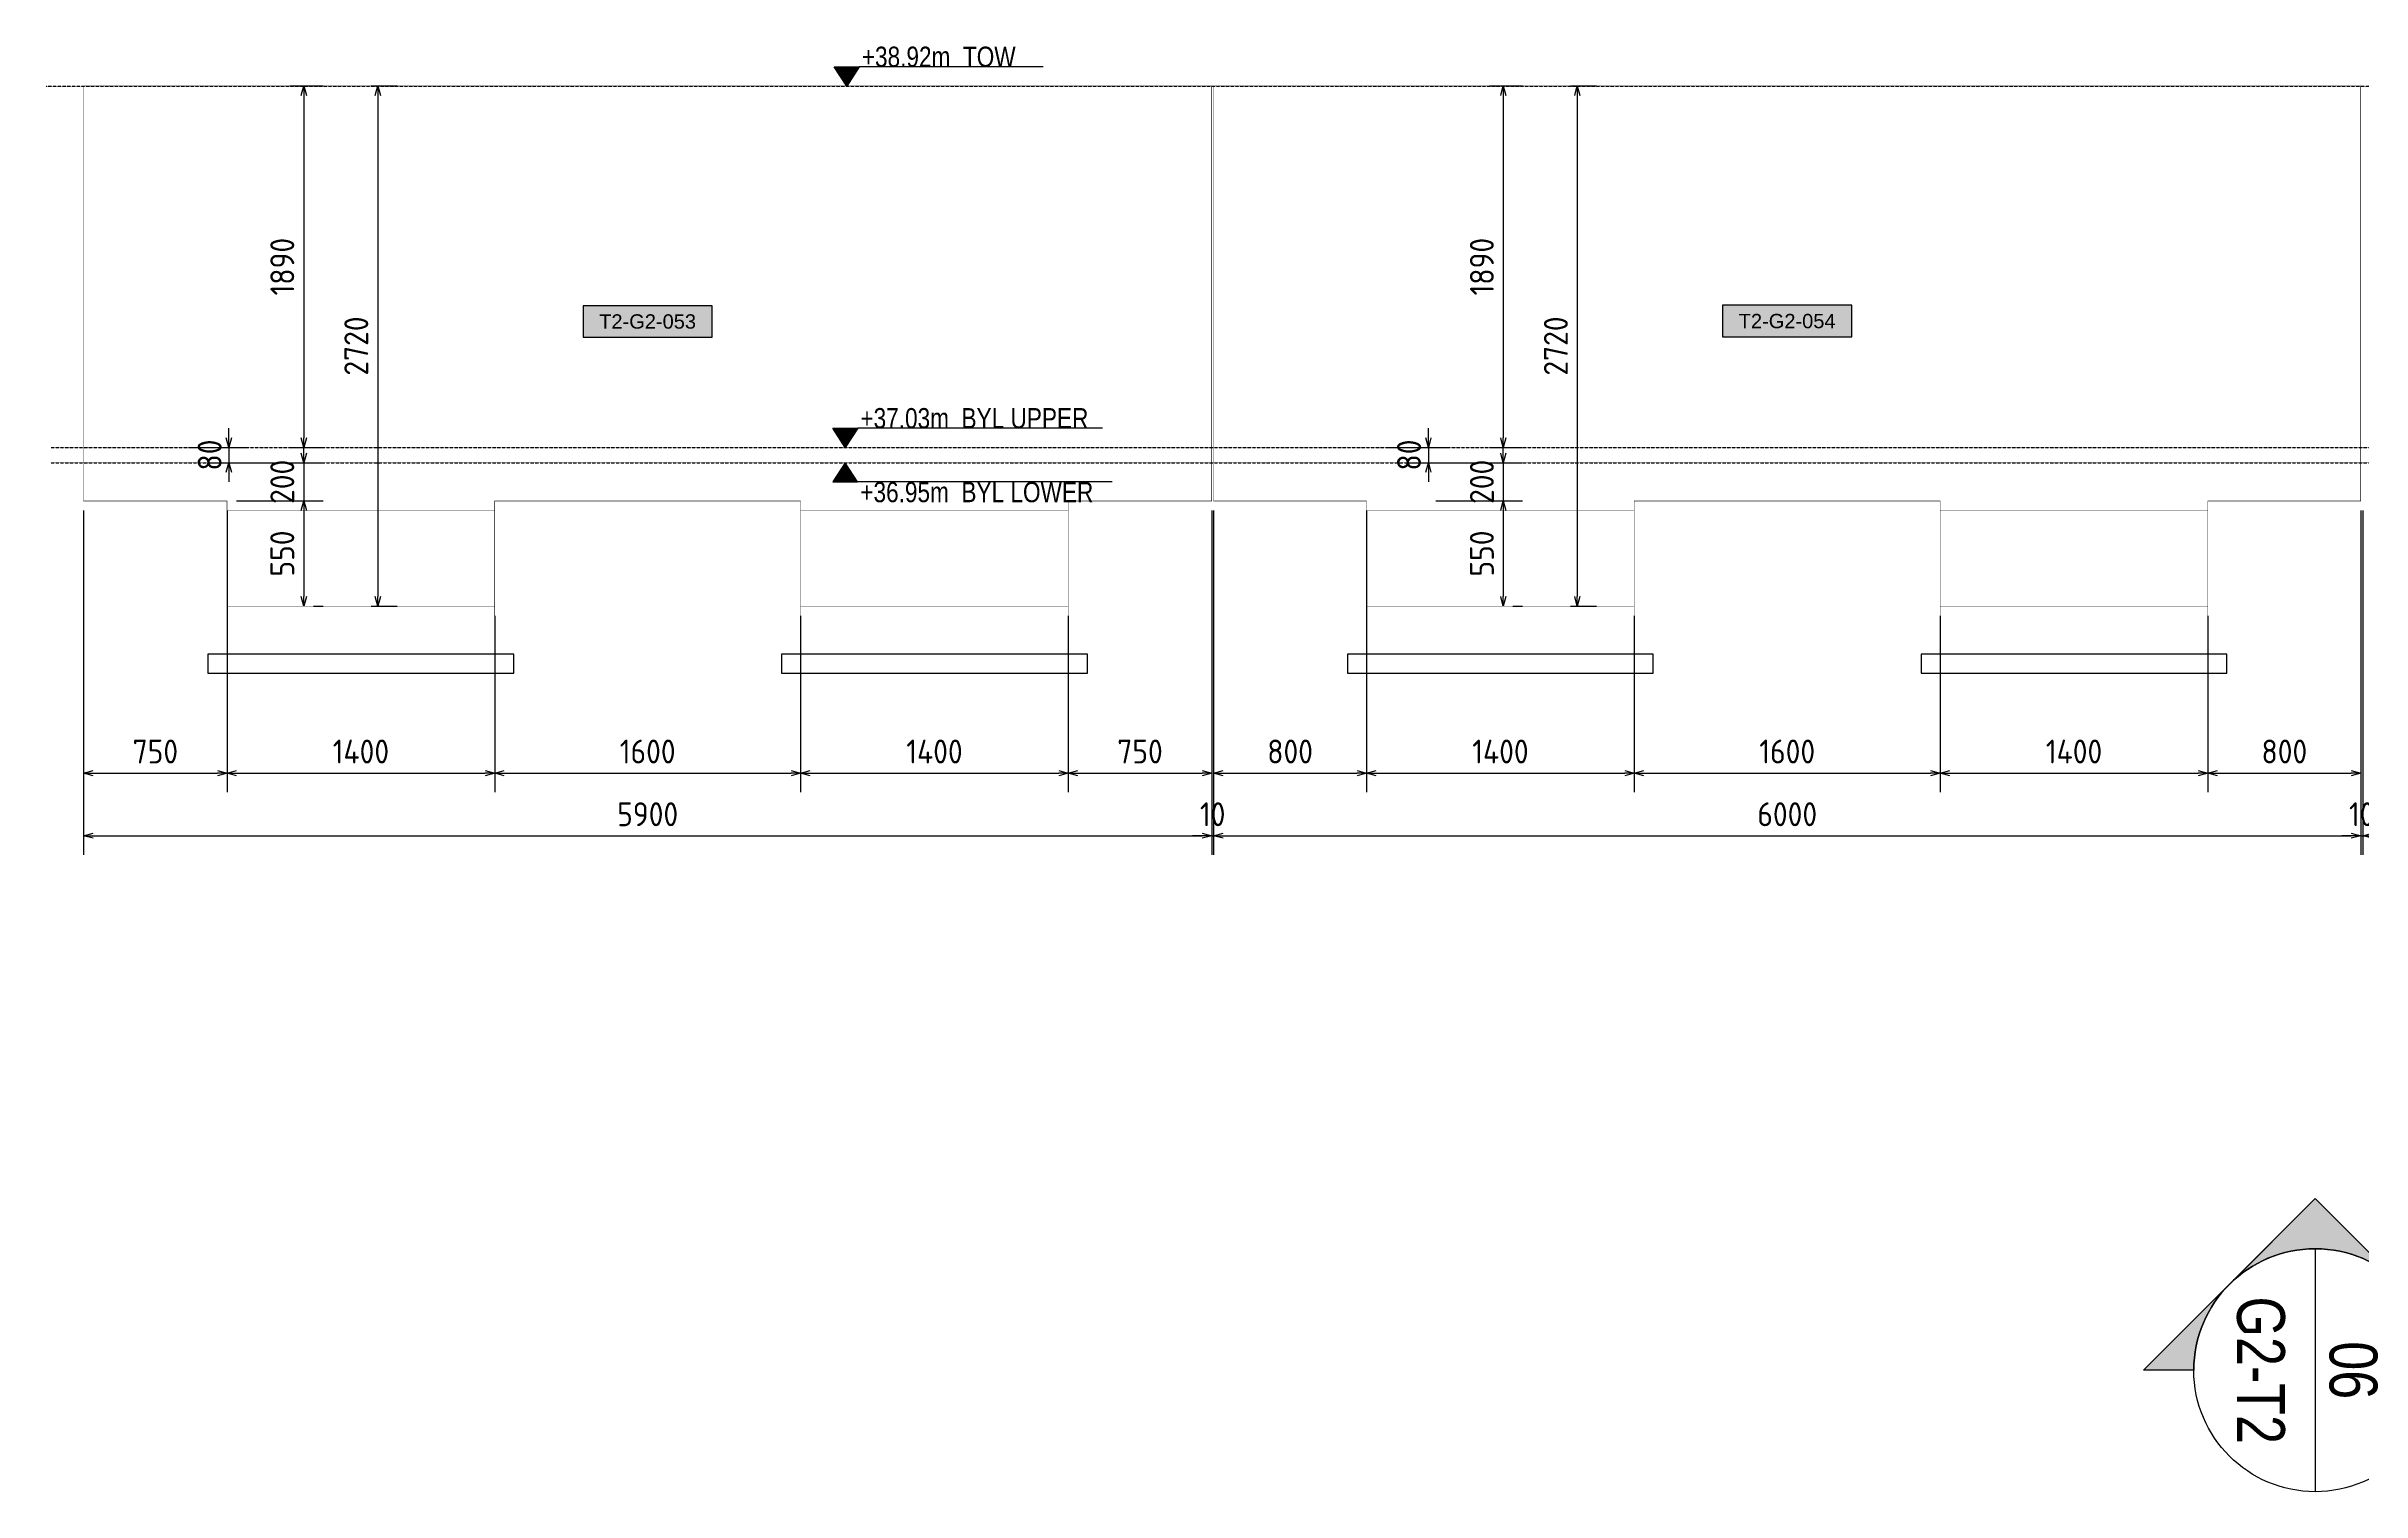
# Model space of a CAD drawing. Header units: centimetres. Extents: x -6122352 to 6876996, y -1694241 to 2592194.
# Drawn here: x 3305198 to 3317308, y 695587 to 703144 of the extents above; entities that cross this region are included whole.
import ezdxf
from ezdxf.enums import TextEntityAlignment as Align

# ---------------------------------------------------------------- set-up
doc = ezdxf.new("R2010")
doc.units = ezdxf.units.CM
doc.header["$MEASUREMENT"] = 0
doc.header["$PDMODE"] = 66
doc.header["$PDSIZE"] = 100
for name, pattern in [('CENTER', [2, 1.25, -0.25, 0.25, -0.25]), ('DASHED2', [0.375, 0.25, -0.125]), ('HIDDEN', [0.375, 0.25, -0.125])]:
    doc.linetypes.add(name, pattern=pattern)
doc.layers.get('Defpoints').update_dxf_attribs({"color": 255, "linetype": 'CENTER'})
for name, color, linetype in [('00-MI-DIM', 7, 'Continuous'), ('@MI-TYPE-01', 30, 'Continuous'), ('@MI-TYPE-02', 6, 'Continuous'), ('JML-Dimension', 1, 'Continuous'), ('PANEL-TAGS', 7, 'Continuous'), ('SECTION', 130, 'Continuous')]:
    doc.layers.add(name, color=color, linetype=linetype)
doc.styles.add('Arial Narrow', font='ARIALN.TTF', dxfattribs={"width": 0.95, "height": 500})
doc.styles.add('PANELTAG_STYLE', font='arial.ttf')
doc.styles.add('Schueco-BEMSTIL', font='isocpeur.ttf', dxfattribs={"width": 0.9})
doc.styles.add('txt-Pisa-std', font='arial.ttf', dxfattribs={"width": 0.8})
doc.dimstyles.new('MI- JWC-TXT-2.5 MM', dxfattribs={"dimscale": 1.5, "dimtxt": 2.5, "dimasz": 1, "dimexe": 2, "dimexo": 1, "dimgap": 1, "dimtad": 1, "dimdec": 0, "dimdsep": 46, "dimtxsty": 'Schueco-BEMSTIL', "dimblk": 'OPEN30', "dimcen": 0, "dimdle": 2, "dimclrd": 140, "dimclre": 8, "dimclrt": 40, "dimadec": 0, "dimazin": 2, "dimtfac": 1, "dimtdec": 0, "dimtix": 1, "dimtmove": 2, "dimatfit": 3, "dimldrblk": 'OPEN', "dimfxl": 2, "dimlwd": -1, "dimlwe": -1, "dimarcsym": 0})

# ---------------------------------------------------------------- blocks, each defined once
blk = doc.blocks.new('*U1142')
at = {"layer": 'JML-Dimension'}
h = blk.add_hatch(color=10, dxfattribs=at)
h.dxf.hatch_style = 1
h.paths.add_polyline_path([(0, 0), (-1.54, 2.37), (1.54, 2.37)])
blk.add_line((24.31, 2.37), (1.54, 2.37), dxfattribs=at)
blk.add_lwpolyline([(0, 0), (-1.54, 2.37), (1.54, 2.37), (0, 0)], dxfattribs=at)
at = {"color": 5, "style": 'txt-Pisa-std', "width": 0.8}
blk.add_attdef('+0.0', text='', height=2.5, dxfattribs=at).set_placement((1.87, 2.37), align=Align.BOTTOM_LEFT)
blk = doc.blocks.new('*U1445')
at = {"layer": 'JML-Dimension'}
h = blk.add_hatch(color=10, dxfattribs=at)
h.dxf.hatch_style = 1
h.paths.add_polyline_path([(0, 0), (-1.54, 2.37), (1.54, 2.37)])
blk.add_line((31.81, 2.37), (1.54, 2.37), dxfattribs=at)
blk.add_lwpolyline([(0, 0), (-1.54, 2.37), (1.54, 2.37), (0, 0)], dxfattribs=at)
at = {"color": 5, "style": 'txt-Pisa-std', "width": 0.8}
blk.add_attdef('+0.0', text='', height=2.5, dxfattribs=at).set_placement((1.87, 2.37), align=Align.BOTTOM_LEFT)
blk = doc.blocks.new('*U1446')
at = {"layer": 'JML-Dimension'}
h = blk.add_hatch(color=10, dxfattribs=at)
h.dxf.hatch_style = 1
h.paths.add_polyline_path([(0, 0), (-1.54, 2.37), (1.54, 2.37)])
blk.add_line((33.03, 2.37), (1.54, 2.37), dxfattribs=at)
blk.add_lwpolyline([(0, 0), (-1.54, 2.37), (1.54, 2.37), (0, 0)], dxfattribs=at)
at = {"color": 5, "style": 'txt-Pisa-std', "width": 0.8}
blk.add_attdef('+0.0', text='', height=2.5, dxfattribs=at).set_placement((1.87, 2.37), align=Align.BOTTOM_LEFT)
blk = doc.blocks.new('_Open30')
at = {"color": 0, "linetype": 'ByBlock', "lineweight": -2}
for p, q in [((-1, 0.27), (0, 0)), ((0, 0), (-1, -0.27)), ((0, 0), (-1, 0))]:
    blk.add_line(p, q, dxfattribs=at)
blk = doc.blocks.new('*D2057')
at = {"layer": '@MI-TYPE-01', "color": 8, "transparency": 16777216}
for p, q in [((3306897, 702937), (3307032, 702937)), ((3306897, 700217), (3307032, 700217))]:
    blk.add_line(p, q, dxfattribs=at)
at = {"layer": '@MI-TYPE-01', "color": 140, "transparency": 16777216}
blk.add_line((3306932, 702887), (3306932, 700267), dxfattribs=at)
at = {"layer": 'Defpoints', "color": 0, "transparency": 16777216}
for p in [(3306847, 702937), (3306847, 700217), (3306932, 700217)]:
    blk.add_point(p, dxfattribs=at)
at = {"layer": '@MI-TYPE-01', "color": 140, "transparency": 16777216, "xscale": 50, "yscale": 50, "zscale": 50}
for p, rotation in [((3306932, 702937), 90), ((3306932, 700217), 270)]:
    blk.add_blockref('_Open30', p, dxfattribs=dict(at, rotation=rotation))
at = {"layer": '@MI-TYPE-01', "color": 40, "transparency": 16777216, "insert": (3306819, 701577), "char_height": 125, "attachment_point": 5, "rotation": 90, "style": 'Schueco-BEMSTIL'}
blk.add_mtext('2720', dxfattribs=at)
blk = doc.blocks.new('_Open')
at = {"color": 0, "linetype": 'ByBlock', "lineweight": -2}
for p, q in [((-1, 0.2), (0, 0)), ((-1, -0.2), (0, 0)), ((0, 0), (-1, 0))]:
    blk.add_line(p, q, dxfattribs=at)
blk = doc.blocks.new('*D2058')
at = {"layer": '@MI-TYPE-01', "color": 8, "transparency": 16777216}
for p, q in [((3306471, 702937), (3306645, 702937)), ((3306471, 701047), (3306645, 701047))]:
    blk.add_line(p, q, dxfattribs=at)
at = {"layer": '@MI-TYPE-01', "color": 140, "transparency": 16777216}
blk.add_line((3306545, 702887), (3306545, 701097), dxfattribs=at)
at = {"layer": 'Defpoints', "color": 0, "transparency": 16777216}
for p in [(3306421, 702937), (3306421, 701047), (3306545, 701047)]:
    blk.add_point(p, dxfattribs=at)
at = {"layer": '@MI-TYPE-01', "color": 140, "transparency": 16777216, "xscale": 50, "yscale": 50, "zscale": 50}
for p, rotation in [((3306545, 702937), 90), ((3306545, 701047), 270)]:
    blk.add_blockref('_Open30', p, dxfattribs=dict(at, rotation=rotation))
at = {"layer": '@MI-TYPE-01', "color": 40, "transparency": 16777216, "insert": (3306432, 701992), "char_height": 125, "attachment_point": 5, "rotation": 90, "style": 'Schueco-BEMSTIL'}
blk.add_mtext('1890', dxfattribs=at)
blk = doc.blocks.new('*D2059')
at = {"layer": '@MI-TYPE-01', "color": 8, "transparency": 16777216}
for p, q in [((3305941, 701047), (3306252, 701047)), ((3306044, 700967), (3306252, 700967))]:
    blk.add_line(p, q, dxfattribs=at)
at = {"layer": '@MI-TYPE-01', "color": 140, "transparency": 16777216}
for p, q in [((3306152, 701097), (3306152, 701147)), ((3306152, 701047), (3306152, 700967)), ((3306152, 700917), (3306152, 700867))]:
    blk.add_line(p, q, dxfattribs=at)
at = {"layer": 'Defpoints', "color": 0, "transparency": 16777216}
for p in [(3305891, 701047), (3305994, 700967), (3306152, 700967)]:
    blk.add_point(p, dxfattribs=at)
at = {"layer": '@MI-TYPE-01', "color": 140, "transparency": 16777216, "xscale": 50, "yscale": 50, "zscale": 50}
for p, rotation in [((3306152, 701047), 270), ((3306152, 700967), 90)]:
    blk.add_blockref('_Open30', p, dxfattribs=dict(at, rotation=rotation))
at = {"layer": '@MI-TYPE-01', "color": 40, "transparency": 16777216, "insert": (3306052, 701007), "char_height": 125, "attachment_point": 5, "rotation": 90, "style": 'Schueco-BEMSTIL'}
blk.add_mtext('80', dxfattribs=at)
blk = doc.blocks.new('*D2055')
at = {"layer": '@MI-TYPE-01', "color": 140, "transparency": 16777216}
for p, q in [((3306545, 701017), (3306545, 701067)), ((3306545, 700967), (3306545, 700767)), ((3306545, 700717), (3306545, 700667))]:
    blk.add_line(p, q, dxfattribs=at)
at = {"layer": '@MI-TYPE-01', "color": 8, "transparency": 16777216}
for p, q in [((3306044, 700967), (3306645, 700967)), ((3306193, 700767), (3306645, 700767))]:
    blk.add_line(p, q, dxfattribs=at)
at = {"layer": 'Defpoints', "color": 0, "transparency": 16777216}
for p in [(3305994, 700967), (3306143, 700767), (3306545, 700767)]:
    blk.add_point(p, dxfattribs=at)
at = {"layer": '@MI-TYPE-01', "color": 140, "transparency": 16777216, "xscale": 50, "yscale": 50, "zscale": 50}
for p, rotation in [((3306545, 700967), 270), ((3306545, 700767), 90)]:
    blk.add_blockref('_Open30', p, dxfattribs=dict(at, rotation=rotation))
at = {"layer": '@MI-TYPE-01', "color": 40, "transparency": 16777216, "insert": (3306432, 700867), "char_height": 125, "attachment_point": 5, "rotation": 90, "style": 'Schueco-BEMSTIL'}
blk.add_mtext('200', dxfattribs=at)
blk = doc.blocks.new('*D2056')
at = {"layer": '@MI-TYPE-01', "color": 8, "transparency": 16777216}
for p, q in [((3306193, 700767), (3306645, 700767)), ((3306595, 700217), (3306645, 700217))]:
    blk.add_line(p, q, dxfattribs=at)
at = {"layer": '@MI-TYPE-01', "color": 140, "transparency": 16777216}
blk.add_line((3306545, 700717), (3306545, 700267), dxfattribs=at)
at = {"layer": 'Defpoints', "color": 0, "transparency": 16777216}
for p in [(3306143, 700767), (3306545, 700217), (3306545, 700217)]:
    blk.add_point(p, dxfattribs=at)
at = {"layer": '@MI-TYPE-01', "color": 140, "transparency": 16777216, "xscale": 50, "yscale": 50, "zscale": 50}
for p, rotation in [((3306545, 700767), 90), ((3306545, 700217), 270)]:
    blk.add_blockref('_Open30', p, dxfattribs=dict(at, rotation=rotation))
at = {"layer": '@MI-TYPE-01', "color": 40, "transparency": 16777216, "insert": (3306432, 700492), "char_height": 125, "attachment_point": 5, "rotation": 90, "style": 'Schueco-BEMSTIL'}
blk.add_mtext('550', dxfattribs=at)
blk = doc.blocks.new('*D2066')
at = {"layer": '@MI-TYPE-01', "color": 8, "transparency": 16777216}
for p, q in [((3305393, 700717), (3305393, 699244)), ((3306143, 700717), (3306143, 699244))]:
    blk.add_line(p, q, dxfattribs=at)
at = {"layer": '@MI-TYPE-01', "color": 140, "transparency": 16777216}
blk.add_line((3305443, 699344), (3306093, 699344), dxfattribs=at)
at = {"layer": 'Defpoints', "color": 0, "transparency": 16777216}
for p in [(3305393, 700767), (3306143, 700767), (3306143, 699344)]:
    blk.add_point(p, dxfattribs=at)
at = {"layer": '@MI-TYPE-01', "color": 140, "transparency": 16777216, "xscale": 50, "yscale": 50, "zscale": 50, "rotation": 180}
blk.add_blockref('_Open30', (3305393, 699344), dxfattribs=at)
at = {"layer": '@MI-TYPE-01', "color": 140, "transparency": 16777216, "xscale": 50, "yscale": 50, "zscale": 50}
blk.add_blockref('_Open30', (3306143, 699344), dxfattribs=at)
at = {"layer": '@MI-TYPE-01', "color": 40, "transparency": 16777216, "insert": (3305768, 699457), "char_height": 125, "attachment_point": 5, "style": 'Schueco-BEMSTIL'}
blk.add_mtext('750', dxfattribs=at)
blk = doc.blocks.new('*D2067')
at = {"layer": '@MI-TYPE-01', "color": 8, "transparency": 16777216}
for p, q in [((3306143, 700717), (3306143, 699244)), ((3307543, 700167), (3307543, 699244))]:
    blk.add_line(p, q, dxfattribs=at)
at = {"layer": '@MI-TYPE-01', "color": 140, "transparency": 16777216}
blk.add_line((3306193, 699344), (3307493, 699344), dxfattribs=at)
at = {"layer": 'Defpoints', "color": 0, "transparency": 16777216}
for p in [(3306143, 700767), (3307543, 700217), (3307543, 699344)]:
    blk.add_point(p, dxfattribs=at)
at = {"layer": '@MI-TYPE-01', "color": 140, "transparency": 16777216, "xscale": 50, "yscale": 50, "zscale": 50, "rotation": 180}
blk.add_blockref('_Open30', (3306143, 699344), dxfattribs=at)
at = {"layer": '@MI-TYPE-01', "color": 140, "transparency": 16777216, "xscale": 50, "yscale": 50, "zscale": 50}
blk.add_blockref('_Open30', (3307543, 699344), dxfattribs=at)
at = {"layer": '@MI-TYPE-01', "color": 40, "transparency": 16777216, "insert": (3306843, 699457), "char_height": 125, "attachment_point": 5, "style": 'Schueco-BEMSTIL'}
blk.add_mtext('1400', dxfattribs=at)
blk = doc.blocks.new('*D2068')
at = {"layer": '@MI-TYPE-01', "color": 8, "transparency": 16777216}
for p, q in [((3307543, 700167), (3307543, 699244)), ((3309143, 700167), (3309143, 699244))]:
    blk.add_line(p, q, dxfattribs=at)
at = {"layer": '@MI-TYPE-01', "color": 140, "transparency": 16777216}
blk.add_line((3307593, 699344), (3309093, 699344), dxfattribs=at)
at = {"layer": 'Defpoints', "color": 0, "transparency": 16777216}
for p in [(3307543, 700217), (3309143, 700217), (3309143, 699344)]:
    blk.add_point(p, dxfattribs=at)
at = {"layer": '@MI-TYPE-01', "color": 140, "transparency": 16777216, "xscale": 50, "yscale": 50, "zscale": 50, "rotation": 180}
blk.add_blockref('_Open30', (3307543, 699344), dxfattribs=at)
at = {"layer": '@MI-TYPE-01', "color": 140, "transparency": 16777216, "xscale": 50, "yscale": 50, "zscale": 50}
blk.add_blockref('_Open30', (3309143, 699344), dxfattribs=at)
at = {"layer": '@MI-TYPE-01', "color": 40, "transparency": 16777216, "insert": (3308343, 699457), "char_height": 125, "attachment_point": 5, "style": 'Schueco-BEMSTIL'}
blk.add_mtext('1600', dxfattribs=at)
blk = doc.blocks.new('*D2069')
at = {"layer": '@MI-TYPE-01', "color": 8, "transparency": 16777216}
for p, q in [((3309143, 700167), (3309143, 699244)), ((3310543, 700167), (3310543, 699244))]:
    blk.add_line(p, q, dxfattribs=at)
at = {"layer": '@MI-TYPE-01', "color": 140, "transparency": 16777216}
blk.add_line((3309193, 699344), (3310493, 699344), dxfattribs=at)
at = {"layer": 'Defpoints', "color": 0, "transparency": 16777216}
for p in [(3309143, 700217), (3310543, 700217), (3310543, 699344)]:
    blk.add_point(p, dxfattribs=at)
at = {"layer": '@MI-TYPE-01', "color": 140, "transparency": 16777216, "xscale": 50, "yscale": 50, "zscale": 50, "rotation": 180}
blk.add_blockref('_Open30', (3309143, 699344), dxfattribs=at)
at = {"layer": '@MI-TYPE-01', "color": 140, "transparency": 16777216, "xscale": 50, "yscale": 50, "zscale": 50}
blk.add_blockref('_Open30', (3310543, 699344), dxfattribs=at)
at = {"layer": '@MI-TYPE-01', "color": 40, "transparency": 16777216, "insert": (3309843, 699457), "char_height": 125, "attachment_point": 5, "style": 'Schueco-BEMSTIL'}
blk.add_mtext('1400', dxfattribs=at)
blk = doc.blocks.new('*D2070')
at = {"layer": '@MI-TYPE-01', "color": 8, "transparency": 16777216}
for p, q in [((3311293, 700717), (3311293, 699244)), ((3310543, 700167), (3310543, 699244))]:
    blk.add_line(p, q, dxfattribs=at)
at = {"layer": '@MI-TYPE-01', "color": 140, "transparency": 16777216}
blk.add_line((3310593, 699344), (3311243, 699344), dxfattribs=at)
at = {"layer": 'Defpoints', "color": 0, "transparency": 16777216}
for p in [(3311293, 700767), (3310543, 700217), (3311293, 699344)]:
    blk.add_point(p, dxfattribs=at)
at = {"layer": '@MI-TYPE-01', "color": 140, "transparency": 16777216, "xscale": 50, "yscale": 50, "zscale": 50, "rotation": 180}
blk.add_blockref('_Open30', (3310543, 699344), dxfattribs=at)
at = {"layer": '@MI-TYPE-01', "color": 140, "transparency": 16777216, "xscale": 50, "yscale": 50, "zscale": 50}
blk.add_blockref('_Open30', (3311293, 699344), dxfattribs=at)
at = {"layer": '@MI-TYPE-01', "color": 40, "transparency": 16777216, "insert": (3310918, 699457), "char_height": 125, "attachment_point": 5, "style": 'Schueco-BEMSTIL'}
blk.add_mtext('750', dxfattribs=at)
blk = doc.blocks.new('*D2065')
at = {"layer": '@MI-TYPE-01', "color": 8, "transparency": 16777216}
for p, q in [((3305393, 700717), (3305393, 698917)), ((3311293, 700717), (3311293, 698917))]:
    blk.add_line(p, q, dxfattribs=at)
at = {"layer": '@MI-TYPE-01', "color": 140, "transparency": 16777216}
blk.add_line((3305443, 699017), (3311243, 699017), dxfattribs=at)
at = {"layer": 'Defpoints', "color": 0, "transparency": 16777216}
for p in [(3305393, 700767), (3311293, 700767), (3311293, 699017)]:
    blk.add_point(p, dxfattribs=at)
at = {"layer": '@MI-TYPE-01', "color": 140, "transparency": 16777216, "xscale": 50, "yscale": 50, "zscale": 50, "rotation": 180}
blk.add_blockref('_Open30', (3305393, 699017), dxfattribs=at)
at = {"layer": '@MI-TYPE-01', "color": 140, "transparency": 16777216, "xscale": 50, "yscale": 50, "zscale": 50}
blk.add_blockref('_Open30', (3311293, 699017), dxfattribs=at)
at = {"layer": '@MI-TYPE-01', "color": 40, "transparency": 16777216, "insert": (3308343, 699129), "char_height": 125, "attachment_point": 5, "style": 'Schueco-BEMSTIL'}
blk.add_mtext('5900', dxfattribs=at)
blk = doc.blocks.new('*D2071')
at = {"layer": '@MI-TYPE-01', "color": 8, "transparency": 16777216}
for p, q in [((3311303, 700717), (3311303, 699244)), ((3312103, 700717), (3312103, 699244))]:
    blk.add_line(p, q, dxfattribs=at)
at = {"layer": '@MI-TYPE-01', "color": 140, "transparency": 16777216}
blk.add_line((3311353, 699344), (3312053, 699344), dxfattribs=at)
at = {"layer": 'Defpoints', "color": 0, "transparency": 16777216}
for p in [(3311303, 700767), (3312103, 700767), (3312103, 699344)]:
    blk.add_point(p, dxfattribs=at)
at = {"layer": '@MI-TYPE-01', "color": 140, "transparency": 16777216, "xscale": 50, "yscale": 50, "zscale": 50, "rotation": 180}
blk.add_blockref('_Open30', (3311303, 699344), dxfattribs=at)
at = {"layer": '@MI-TYPE-01', "color": 140, "transparency": 16777216, "xscale": 50, "yscale": 50, "zscale": 50}
blk.add_blockref('_Open30', (3312103, 699344), dxfattribs=at)
at = {"layer": '@MI-TYPE-01', "color": 40, "transparency": 16777216, "insert": (3311703, 699457), "char_height": 125, "attachment_point": 5, "style": 'Schueco-BEMSTIL'}
blk.add_mtext('800', dxfattribs=at)
blk = doc.blocks.new('*D2072')
at = {"layer": '@MI-TYPE-01', "color": 8, "transparency": 16777216}
for p, q in [((3312103, 700717), (3312103, 699244)), ((3313503, 700167), (3313503, 699244))]:
    blk.add_line(p, q, dxfattribs=at)
at = {"layer": '@MI-TYPE-01', "color": 140, "transparency": 16777216}
blk.add_line((3312153, 699344), (3313453, 699344), dxfattribs=at)
at = {"layer": 'Defpoints', "color": 0, "transparency": 16777216}
for p in [(3312103, 700767), (3313503, 700217), (3313503, 699344)]:
    blk.add_point(p, dxfattribs=at)
at = {"layer": '@MI-TYPE-01', "color": 140, "transparency": 16777216, "xscale": 50, "yscale": 50, "zscale": 50, "rotation": 180}
blk.add_blockref('_Open30', (3312103, 699344), dxfattribs=at)
at = {"layer": '@MI-TYPE-01', "color": 140, "transparency": 16777216, "xscale": 50, "yscale": 50, "zscale": 50}
blk.add_blockref('_Open30', (3313503, 699344), dxfattribs=at)
at = {"layer": '@MI-TYPE-01', "color": 40, "transparency": 16777216, "insert": (3312803, 699457), "char_height": 125, "attachment_point": 5, "style": 'Schueco-BEMSTIL'}
blk.add_mtext('1400', dxfattribs=at)
blk = doc.blocks.new('*D2073')
at = {"layer": '@MI-TYPE-01', "color": 8, "transparency": 16777216}
for p, q in [((3313503, 700167), (3313503, 699244)), ((3315103, 700167), (3315103, 699244))]:
    blk.add_line(p, q, dxfattribs=at)
at = {"layer": '@MI-TYPE-01', "color": 140, "transparency": 16777216}
blk.add_line((3313553, 699344), (3315053, 699344), dxfattribs=at)
at = {"layer": 'Defpoints', "color": 0, "transparency": 16777216}
for p in [(3313503, 700217), (3315103, 700217), (3315103, 699344)]:
    blk.add_point(p, dxfattribs=at)
at = {"layer": '@MI-TYPE-01', "color": 140, "transparency": 16777216, "xscale": 50, "yscale": 50, "zscale": 50, "rotation": 180}
blk.add_blockref('_Open30', (3313503, 699344), dxfattribs=at)
at = {"layer": '@MI-TYPE-01', "color": 140, "transparency": 16777216, "xscale": 50, "yscale": 50, "zscale": 50}
blk.add_blockref('_Open30', (3315103, 699344), dxfattribs=at)
at = {"layer": '@MI-TYPE-01', "color": 40, "transparency": 16777216, "insert": (3314303, 699457), "char_height": 125, "attachment_point": 5, "style": 'Schueco-BEMSTIL'}
blk.add_mtext('1600', dxfattribs=at)
blk = doc.blocks.new('*D2074')
at = {"layer": '@MI-TYPE-01', "color": 8, "transparency": 16777216}
for p, q in [((3315103, 700167), (3315103, 699244)), ((3316503, 700167), (3316503, 699244))]:
    blk.add_line(p, q, dxfattribs=at)
at = {"layer": '@MI-TYPE-01', "color": 140, "transparency": 16777216}
blk.add_line((3315153, 699344), (3316453, 699344), dxfattribs=at)
at = {"layer": 'Defpoints', "color": 0, "transparency": 16777216}
for p in [(3315103, 700217), (3316503, 700217), (3316503, 699344)]:
    blk.add_point(p, dxfattribs=at)
at = {"layer": '@MI-TYPE-01', "color": 140, "transparency": 16777216, "xscale": 50, "yscale": 50, "zscale": 50, "rotation": 180}
blk.add_blockref('_Open30', (3315103, 699344), dxfattribs=at)
at = {"layer": '@MI-TYPE-01', "color": 140, "transparency": 16777216, "xscale": 50, "yscale": 50, "zscale": 50}
blk.add_blockref('_Open30', (3316503, 699344), dxfattribs=at)
at = {"layer": '@MI-TYPE-01', "color": 40, "transparency": 16777216, "insert": (3315803, 699457), "char_height": 125, "attachment_point": 5, "style": 'Schueco-BEMSTIL'}
blk.add_mtext('1400', dxfattribs=at)
blk = doc.blocks.new('*D2075')
at = {"layer": '@MI-TYPE-01', "color": 8, "transparency": 16777216}
for p, q in [((3317303, 700717), (3317303, 699244)), ((3316503, 700167), (3316503, 699244))]:
    blk.add_line(p, q, dxfattribs=at)
at = {"layer": '@MI-TYPE-01', "color": 140, "transparency": 16777216}
blk.add_line((3316553, 699344), (3317253, 699344), dxfattribs=at)
at = {"layer": 'Defpoints', "color": 0, "transparency": 16777216}
for p in [(3317303, 700767), (3316503, 700217), (3317303, 699344)]:
    blk.add_point(p, dxfattribs=at)
at = {"layer": '@MI-TYPE-01', "color": 140, "transparency": 16777216, "xscale": 50, "yscale": 50, "zscale": 50, "rotation": 180}
blk.add_blockref('_Open30', (3316503, 699344), dxfattribs=at)
at = {"layer": '@MI-TYPE-01', "color": 140, "transparency": 16777216, "xscale": 50, "yscale": 50, "zscale": 50}
blk.add_blockref('_Open30', (3317303, 699344), dxfattribs=at)
at = {"layer": '@MI-TYPE-01', "color": 40, "transparency": 16777216, "insert": (3316903, 699457), "char_height": 125, "attachment_point": 5, "style": 'Schueco-BEMSTIL'}
blk.add_mtext('800', dxfattribs=at)
blk = doc.blocks.new('*D2076')
at = {"layer": '@MI-TYPE-01', "color": 8, "transparency": 16777216}
for p, q in [((3311303, 700717), (3311303, 698917)), ((3317303, 700717), (3317303, 698917))]:
    blk.add_line(p, q, dxfattribs=at)
at = {"layer": '@MI-TYPE-01', "color": 140, "transparency": 16777216}
blk.add_line((3311353, 699017), (3317253, 699017), dxfattribs=at)
at = {"layer": 'Defpoints', "color": 0, "transparency": 16777216}
for p in [(3311303, 700767), (3317303, 700767), (3317303, 699017)]:
    blk.add_point(p, dxfattribs=at)
at = {"layer": '@MI-TYPE-01', "color": 140, "transparency": 16777216, "xscale": 50, "yscale": 50, "zscale": 50, "rotation": 180}
blk.add_blockref('_Open30', (3311303, 699017), dxfattribs=at)
at = {"layer": '@MI-TYPE-01', "color": 140, "transparency": 16777216, "xscale": 50, "yscale": 50, "zscale": 50}
blk.add_blockref('_Open30', (3317303, 699017), dxfattribs=at)
at = {"layer": '@MI-TYPE-01', "color": 40, "transparency": 16777216, "insert": (3314303, 699129), "char_height": 125, "attachment_point": 5, "style": 'Schueco-BEMSTIL'}
blk.add_mtext('6000', dxfattribs=at)
blk = doc.blocks.new('T2-ELE FT')
at = {"color": 12, "linetype": 'HIDDEN', "ltscale": 5, "const_width": 2}
blk.add_lwpolyline([(30306558, 1676366), (30306558, 1676866), (30307958, 1676866), (30307958, 1676366)], dxfattribs=at)
at = {"color": 12, "ltscale": 20, "const_width": 2}
blk.add_lwpolyline([(30306558, 1676366), (30307958, 1676366), (30307958, 1676116), (30306558, 1676116)], close=True, dxfattribs=at)
at = {"color": 8, "ltscale": 20}
blk.add_lwpolyline([(30306458, 1676116), (30308058, 1676116), (30308058, 1676016), (30306458, 1676016)], close=True, dxfattribs=at)
blk = doc.blocks.new('*D2084')
at = {"layer": '@MI-TYPE-01', "color": 8, "transparency": 16777216}
for p, q in [((3311293, 700717), (3311293, 698917)), ((3311303, 700717), (3311303, 698917))]:
    blk.add_line(p, q, dxfattribs=at)
at = {"layer": '@MI-TYPE-01', "color": 140, "transparency": 16777216}
for p, q in [((3311243, 699017), (3311193, 699017)), ((3311293, 699017), (3311303, 699017)), ((3311353, 699017), (3311403, 699017))]:
    blk.add_line(p, q, dxfattribs=at)
at = {"layer": 'Defpoints', "color": 0, "transparency": 16777216}
for p in [(3311293, 700767), (3311303, 700767), (3311303, 699017)]:
    blk.add_point(p, dxfattribs=at)
at = {"layer": '@MI-TYPE-01', "color": 140, "transparency": 16777216, "xscale": 50, "yscale": 50, "zscale": 50}
blk.add_blockref('_Open30', (3311293, 699017), dxfattribs=at)
at = {"layer": '@MI-TYPE-01', "color": 140, "transparency": 16777216, "xscale": 50, "yscale": 50, "zscale": 50, "rotation": 180}
blk.add_blockref('_Open30', (3311303, 699017), dxfattribs=at)
at = {"layer": '@MI-TYPE-01', "color": 40, "transparency": 16777216, "insert": (3311298, 699129), "char_height": 125, "attachment_point": 5, "style": 'Schueco-BEMSTIL'}
blk.add_mtext('10', dxfattribs=at)
blk = doc.blocks.new('*D2085')
at = {"layer": '@MI-TYPE-01', "color": 8, "transparency": 16777216}
for p, q in [((3317303, 700717), (3317303, 698917)), ((3317313, 700717), (3317313, 698917))]:
    blk.add_line(p, q, dxfattribs=at)
at = {"layer": '@MI-TYPE-01', "color": 140, "transparency": 16777216}
for p, q in [((3317253, 699017), (3317203, 699017)), ((3317303, 699017), (3317313, 699017)), ((3317363, 699017), (3317413, 699017))]:
    blk.add_line(p, q, dxfattribs=at)
at = {"layer": 'Defpoints', "color": 0, "transparency": 16777216}
for p in [(3317303, 700767), (3317313, 700767), (3317313, 699017)]:
    blk.add_point(p, dxfattribs=at)
at = {"layer": '@MI-TYPE-01', "color": 140, "transparency": 16777216, "xscale": 50, "yscale": 50, "zscale": 50}
blk.add_blockref('_Open30', (3317303, 699017), dxfattribs=at)
at = {"layer": '@MI-TYPE-01', "color": 140, "transparency": 16777216, "xscale": 50, "yscale": 50, "zscale": 50, "rotation": 180}
blk.add_blockref('_Open30', (3317313, 699017), dxfattribs=at)
at = {"layer": '@MI-TYPE-01', "color": 40, "transparency": 16777216, "insert": (3317308, 699129), "char_height": 125, "attachment_point": 5, "style": 'Schueco-BEMSTIL'}
blk.add_mtext('10', dxfattribs=at)
blk = doc.blocks.new('*D2093')
at = {"layer": '@MI-TYPE-01', "color": 8, "transparency": 16777216}
for p, q in [((3313170, 702937), (3313305, 702937)), ((3313170, 700217), (3313305, 700217))]:
    blk.add_line(p, q, dxfattribs=at)
at = {"layer": '@MI-TYPE-01', "color": 140, "transparency": 16777216}
blk.add_line((3313205, 702887), (3313205, 700267), dxfattribs=at)
at = {"layer": 'Defpoints', "color": 0, "transparency": 16777216}
for p in [(3313120, 702937), (3313120, 700217), (3313205, 700217)]:
    blk.add_point(p, dxfattribs=at)
at = {"layer": '@MI-TYPE-01', "color": 140, "transparency": 16777216, "xscale": 50, "yscale": 50, "zscale": 50}
for p, rotation in [((3313205, 702937), 90), ((3313205, 700217), 270)]:
    blk.add_blockref('_Open30', p, dxfattribs=dict(at, rotation=rotation))
at = {"layer": '@MI-TYPE-01', "color": 40, "transparency": 16777216, "insert": (3313093, 701577), "char_height": 125, "attachment_point": 5, "rotation": 90, "style": 'Schueco-BEMSTIL'}
blk.add_mtext('2720', dxfattribs=at)
blk = doc.blocks.new('*D2094')
at = {"layer": '@MI-TYPE-01', "color": 8, "transparency": 16777216}
for p, q in [((3312745, 702937), (3312918, 702937)), ((3312745, 701047), (3312918, 701047))]:
    blk.add_line(p, q, dxfattribs=at)
at = {"layer": '@MI-TYPE-01', "color": 140, "transparency": 16777216}
blk.add_line((3312818, 702887), (3312818, 701097), dxfattribs=at)
at = {"layer": 'Defpoints', "color": 0, "transparency": 16777216}
for p in [(3312695, 702937), (3312695, 701047), (3312818, 701047)]:
    blk.add_point(p, dxfattribs=at)
at = {"layer": '@MI-TYPE-01', "color": 140, "transparency": 16777216, "xscale": 50, "yscale": 50, "zscale": 50}
for p, rotation in [((3312818, 702937), 90), ((3312818, 701047), 270)]:
    blk.add_blockref('_Open30', p, dxfattribs=dict(at, rotation=rotation))
at = {"layer": '@MI-TYPE-01', "color": 40, "transparency": 16777216, "insert": (3312706, 701992), "char_height": 125, "attachment_point": 5, "rotation": 90, "style": 'Schueco-BEMSTIL'}
blk.add_mtext('1890', dxfattribs=at)
blk = doc.blocks.new('*D2095')
at = {"layer": '@MI-TYPE-01', "color": 8, "transparency": 16777216}
for p, q in [((3312215, 701047), (3312526, 701047)), ((3312317, 700967), (3312526, 700967))]:
    blk.add_line(p, q, dxfattribs=at)
at = {"layer": '@MI-TYPE-01', "color": 140, "transparency": 16777216}
for p, q in [((3312426, 701097), (3312426, 701147)), ((3312426, 701047), (3312426, 700967)), ((3312426, 700917), (3312426, 700867))]:
    blk.add_line(p, q, dxfattribs=at)
at = {"layer": 'Defpoints', "color": 0, "transparency": 16777216}
for p in [(3312165, 701047), (3312267, 700967), (3312426, 700967)]:
    blk.add_point(p, dxfattribs=at)
at = {"layer": '@MI-TYPE-01', "color": 140, "transparency": 16777216, "xscale": 50, "yscale": 50, "zscale": 50}
for p, rotation in [((3312426, 701047), 270), ((3312426, 700967), 90)]:
    blk.add_blockref('_Open30', p, dxfattribs=dict(at, rotation=rotation))
at = {"layer": '@MI-TYPE-01', "color": 40, "transparency": 16777216, "insert": (3312325, 701007), "char_height": 125, "attachment_point": 5, "rotation": 90, "style": 'Schueco-BEMSTIL'}
blk.add_mtext('80', dxfattribs=at)
blk = doc.blocks.new('*D2096')
at = {"layer": '@MI-TYPE-01', "color": 140, "transparency": 16777216}
for p, q in [((3312818, 701017), (3312818, 701067)), ((3312818, 700967), (3312818, 700767)), ((3312818, 700717), (3312818, 700667))]:
    blk.add_line(p, q, dxfattribs=at)
at = {"layer": '@MI-TYPE-01', "color": 8, "transparency": 16777216}
for p, q in [((3312317, 700967), (3312918, 700967)), ((3312466, 700767), (3312918, 700767))]:
    blk.add_line(p, q, dxfattribs=at)
at = {"layer": 'Defpoints', "color": 0, "transparency": 16777216}
for p in [(3312267, 700967), (3312416, 700767), (3312818, 700767)]:
    blk.add_point(p, dxfattribs=at)
at = {"layer": '@MI-TYPE-01', "color": 140, "transparency": 16777216, "xscale": 50, "yscale": 50, "zscale": 50}
for p, rotation in [((3312818, 700967), 270), ((3312818, 700767), 90)]:
    blk.add_blockref('_Open30', p, dxfattribs=dict(at, rotation=rotation))
at = {"layer": '@MI-TYPE-01', "color": 40, "transparency": 16777216, "insert": (3312706, 700867), "char_height": 125, "attachment_point": 5, "rotation": 90, "style": 'Schueco-BEMSTIL'}
blk.add_mtext('200', dxfattribs=at)
blk = doc.blocks.new('*D2097')
at = {"layer": '@MI-TYPE-01', "color": 8, "transparency": 16777216}
for p, q in [((3312466, 700767), (3312918, 700767)), ((3312868, 700217), (3312918, 700217))]:
    blk.add_line(p, q, dxfattribs=at)
at = {"layer": '@MI-TYPE-01', "color": 140, "transparency": 16777216}
blk.add_line((3312818, 700717), (3312818, 700267), dxfattribs=at)
at = {"layer": 'Defpoints', "color": 0, "transparency": 16777216}
for p in [(3312416, 700767), (3312818, 700217), (3312818, 700217)]:
    blk.add_point(p, dxfattribs=at)
at = {"layer": '@MI-TYPE-01', "color": 140, "transparency": 16777216, "xscale": 50, "yscale": 50, "zscale": 50}
for p, rotation in [((3312818, 700767), 90), ((3312818, 700217), 270)]:
    blk.add_blockref('_Open30', p, dxfattribs=dict(at, rotation=rotation))
at = {"layer": '@MI-TYPE-01', "color": 40, "transparency": 16777216, "insert": (3312706, 700492), "char_height": 125, "attachment_point": 5, "rotation": 90, "style": 'Schueco-BEMSTIL'}
blk.add_mtext('550', dxfattribs=at)
blk = doc.blocks.new('PANELTAG')
at = {"layer": 'PANEL-TAGS', "color": 1}
blk.add_lwpolyline([(-13.5, -3.3), (13.5, -3.3), (13.5, 3.3), (-13.5, 3.3)], close=True, dxfattribs=at)
at = {"layer": 'PANEL-TAGS', "color": 40, "true_color": 0xffd700}
blk.add_solid([(-13.5, -3.3), (13.5, -3.3), (-13.5, 3.3), (13.5, 3.3)], dxfattribs=at)
at = {"layer": 'PANEL-TAGS', "color": 5, "style": 'PANELTAG_STYLE'}
blk.add_attdef('TAGNO', text='', height=3, dxfattribs=at).set_placement((0, 0), align=Align.CENTER)
blk = doc.blocks.new('*U1430')
h = blk.add_hatch(color=94)
edge = h.paths.add_edge_path()
edge.add_line((0, -6.35), (0, -8.98))
edge.add_line((0, -8.98), (-8.98, 0))
edge.add_line((-8.98, 0), (0, 8.98))
edge.add_line((0, 8.98), (0, 6.35))
edge.add_arc((0, 0), 6.35, 90, 270)
at = {"color": 94}
blk.add_line((-6.35, 0), (6.35, 0), dxfattribs=at)
for points in [[(0, -6.35), (0, -8.98), (-8.98, 0), (0, 8.98), (0, 6.35, 1)], [(-4.49, 4.49, 0.414214), (-4.49, -4.49), (-8.98, 0), (-4.49, 4.49)]]:
    blk.add_lwpolyline(points, format="xyb", close=True)
blk.add_circle((0, 0), 6.35, dxfattribs=at)
at = {"style": 'Arial Narrow', "width": 0.95, "flags": 8}
blk.add_attdef('VIEWNUMBER', text='', height=2.5, dxfattribs=at).set_placement((0, 0), align=Align.BOTTOM_CENTER)
blk.add_attdef('SHEETNUMBER', text='', height=2.5, dxfattribs=at).set_placement((0, -1.59), align=Align.TOP_CENTER)

msp = doc.modelspace()

# ---------------------------------------------------------------- linework, layer by layer
at = {"layer": '@MI-TYPE-01', "const_width": 2.5}
for points in [[(3305392.54485, 702936.50816), (3311292.54485, 702936.50816), (3311292.54485, 700766.50821), (3310542.54485, 700766.50821), (3310542.54485, 700216.50821), (3309142.54485, 700216.50821), (3309142.54485, 700766.50821), (3307542.54485, 700766.50821), (3307542.54485, 700216.50821), (3306142.54485, 700216.50821), (3306142.54485, 700766.50821), (3305392.54485, 700766.50821)], [(3311302.54485, 702936.50816), (3317302.54485, 702936.50816), (3317302.54485, 700766.50821), (3316502.54485, 700766.50821), (3316502.54485, 700216.50821), (3315102.54485, 700216.50821), (3315102.54485, 700766.50821), (3313502.54485, 700766.50821), (3313502.54485, 700216.50821), (3312102.54485, 700216.50821), (3312102.54485, 700766.50821), (3311302.54485, 700766.50821)]]:
    msp.add_lwpolyline(points, close=True, dxfattribs=at)
at = {"layer": '@MI-TYPE-02', "color": 160, "linetype": 'DASHED2', "ltscale": 5}
for points in [[(3305197.69486, 702936.50816), (3329322.54485, 702936.50816)], [(3305222.8889, 701046.50821), (3329322.54485, 701046.50821)], [(3305222.8889, 700966.50821), (3329322.54485, 700966.50821)]]:
    msp.add_lwpolyline(points, dxfattribs=at)

# ---------------------------------------------------------------- block references
at = {"color": 2, "xscale": -1}
for p in [(33614100.70641, -976149.36555), (33617100.70641, -976149.36555), (33620060.70641, -976149.36555), (33623060.70641, -976149.36555)]:
    msp.add_blockref('T2-ELE FT', p, dxfattribs=at)
at = {"layer": '00-MI-DIM'}
ref = msp.add_blockref('*U1430', (3317064.55954, 696222.04011), dxfattribs=dict(at, xscale=100, yscale=100, zscale=100, rotation=270))
ref.add_attrib('VIEWNUMBER', '06', dxfattribs={"layer": '0', "height": 250, "rotation": 270, "style": 'Arial Narrow', "width": 0.95}).set_placement((3317064.55954, 696222.04011), align=Align.BOTTOM_CENTER)
ref.add_attrib('SHEETNUMBER', 'G2-T2', dxfattribs={"layer": '0', "height": 250, "rotation": 270, "style": 'Arial Narrow', "width": 0.95}).set_placement((3316905.80954, 696222.04011), align=Align.TOP_CENTER)
at = {"layer": 'PANEL-TAGS'}
ref = msp.add_blockref('PANELTAG', (3308342.54485, 701705.48574), dxfattribs=dict(at, xscale=25, yscale=25, zscale=25))
ref.add_attrib('TAGNO', 'T2-G2-053', dxfattribs={"color": 5, "height": 75, "style": 'PANELTAG_STYLE'}).set_placement((3308342.54485, 701705.48574), align=Align.MIDDLE_CENTER)
ref = msp.add_blockref('PANELTAG', (3314302.54485, 701707.66203), dxfattribs=dict(at, xscale=25, yscale=25, zscale=25))
ref.add_attrib('TAGNO', 'T2-G2-054', dxfattribs={"color": 5, "height": 75, "style": 'PANELTAG_STYLE'}).set_placement((3314302.54485, 701707.66203), align=Align.MIDDLE_CENTER)
at = {"layer": 'SECTION', "color": 6}
ref = msp.add_blockref('*U1142', (3309383.76565, 702936.50816), dxfattribs=dict(at, xscale=42.30147098076819, yscale=42.30147098076819, zscale=42.30147098076819))
ref.add_attrib('+0.0', '+38.92m  TOW', (3309462.89429, 703036.76523), dxfattribs={"layer": 'JML-Dimension', "color": 5, "height": 105.7536775, "style": 'txt-Pisa-std', "width": 0.8})
ref = msp.add_blockref('*U1445', (3309376.47216, 701046.50821), dxfattribs=dict(at, xscale=42.30147098076819, yscale=42.30147098076819, zscale=42.30147098076819))
ref.add_attrib('+0.0', '+37.03m  BYL UPPER', (3309455.6008, 701146.76527), dxfattribs={"layer": 'JML-Dimension', "color": 5, "height": 105.7536775, "style": 'txt-Pisa-std', "width": 0.8})
ref = msp.add_blockref('*U1446', (3309375.93215, 700966.50821), dxfattribs=dict(at, xscale=-42.30147098076819, yscale=42.30147098076819, zscale=42.30147098076819, rotation=180))
ref.add_attrib('+0.0', '+36.95m  BYL LOWER', (3309455.0608, 700760.49747), dxfattribs={"layer": 'JML-Dimension', "color": 5, "height": 105.7536775, "style": 'txt-Pisa-std', "width": 0.8})

# ---------------------------------------------------------------- dimensions: what is measured, and where the dimension line sits
at = {"layer": '@MI-TYPE-01'}
for base, p1, p2, picture, middle in [((3306544.80289, 701046.50821), (3306421.48646, 702936.50816), (3306421.48646, 701046.50821), '*D2058', (3306432.30289, 701991.50819)), ((3306931.8324, 700216.50821), (3306846.95638, 702936.50816), (3306846.95638, 700216.50821), '*D2057', (3306819.3324, 701576.50819)), ((3312818.13861, 701046.50821), (3312694.82218, 702936.50816), (3312694.82218, 701046.50821), '*D2094', (3312705.63861, 701991.50819)), ((3313205.16812, 700216.50821), (3313120.29209, 702936.50816), (3313120.29209, 700216.50821), '*D2093', (3313092.66812, 701576.50819)), ((3306544.80289, 700766.50821), (3305993.59369, 700966.50821), (3306142.54485, 700766.50821), '*D2055', (3306432.30289, 700866.50821)), ((3312818.13861, 700766.50821), (3312266.92941, 700966.50821), (3312415.88057, 700766.50821), '*D2096', (3312705.63861, 700866.50821)), ((3306544.80289, 700216.50821), (3306142.54485, 700766.50821), (3306544.80289, 700216.50821), '*D2056', (3306432.30289, 700491.50821)), ((3312818.13861, 700216.50821), (3312415.88057, 700766.50821), (3312818.13861, 700216.50821), '*D2097', (3312705.63861, 700491.50821))]:
    dim = msp.add_linear_dim(base=base, p1=p1, p2=p2, angle=90, dimstyle='MI- JWC-TXT-2.5 MM', dxfattribs=at)
    dim.commit()
    dim.dimension.update_dxf_attribs({"geometry": picture, "text_midpoint": middle})
for base, p1, p2, picture, middle in [((3306152.22528, 700966.50821), (3305891.27097, 701046.50821), (3305993.59369, 700966.50821), '*D2059', (3306052.15142, 701006.50821)), ((3312425.561, 700966.50821), (3312164.60669, 701046.50821), (3312266.92941, 700966.50821), '*D2095', (3312325.48714, 701006.50821))]:
    dim = msp.add_linear_dim(base=base, p1=p1, p2=p2, angle=90, dimstyle='MI- JWC-TXT-2.5 MM', dxfattribs=at)
    dim.commit()
    dim.dimension.update_dxf_attribs({"geometry": picture, "text_midpoint": middle, "dimtype": 160})
for base, p1, p2, picture, middle in [((3306142.54485, 699344.15573), (3305392.54485, 700766.50821), (3306142.54485, 700766.50821), '*D2066', (3305767.54485, 699456.65573)), ((3311292.54485, 699016.68311), (3305392.54485, 700766.50821), (3311292.54485, 700766.50821), '*D2065', (3308342.54485, 699129.18311)), ((3311302.54485, 699016.68311), (3311292.54485, 700766.50821), (3311302.54485, 700766.50821), '*D2084', (3311297.54485, 699129.18311)), ((3317312.54485, 699016.68311), (3317302.54485, 700766.50821), (3317312.54485, 700766.50821), '*D2085', (3317307.54485, 699129.18311))]:
    dim = msp.add_linear_dim(base=base, p1=p1, p2=p2, dimstyle='MI- JWC-TXT-2.5 MM', dxfattribs=at)
    dim.commit()
    dim.dimension.update_dxf_attribs({"geometry": picture, "text_midpoint": middle})
for base, p1, p2, picture, middle in [((3307542.54485, 699344.15573), (3306142.54485, 700766.50821), (3307542.54485, 700216.50821), '*D2067', (3306842.54485, 699344.15573)), ((3311292.54485, 699344.15573), (3310542.54485, 700216.50821), (3311292.54485, 700766.50821), '*D2070', (3310917.54485, 699344.15573)), ((3312102.54485, 699344.15573), (3311302.54485, 700766.50821), (3312102.54485, 700766.50821), '*D2071', (3311702.54485, 699344.15573)), ((3317302.54485, 699016.68311), (3311302.54485, 700766.50821), (3317302.54485, 700766.50821), '*D2076', (3314302.54485, 699016.68311)), ((3313502.54485, 699344.15573), (3312102.54485, 700766.50821), (3313502.54485, 700216.50821), '*D2072', (3312802.54485, 699344.15573)), ((3317302.54485, 699344.15573), (3316502.54485, 700216.50821), (3317302.54485, 700766.50821), '*D2075', (3316902.54485, 699344.15573)), ((3309142.54485, 699344.15573), (3307542.54485, 700216.50821), (3309142.54485, 700216.50821), '*D2068', (3308342.54485, 699344.15573)), ((3310542.54485, 699344.15573), (3309142.54485, 700216.50821), (3310542.54485, 700216.50821), '*D2069', (3309842.54485, 699344.15573)), ((3315102.54485, 699344.15573), (3313502.54485, 700216.50821), (3315102.54485, 700216.50821), '*D2073', (3314302.54485, 699344.15573)), ((3316502.54485, 699344.15573), (3315102.54485, 700216.50821), (3316502.54485, 700216.50821), '*D2074', (3315802.54485, 699344.15573))]:
    dim = msp.add_linear_dim(base=base, p1=p1, p2=p2, dimstyle='MI- JWC-TXT-2.5 MM', dxfattribs=at)
    dim.commit()
    dim.dimension.update_dxf_attribs({"geometry": picture, "text_midpoint": middle, "dimtype": 160})

doc.saveas('drawing.dxf')
